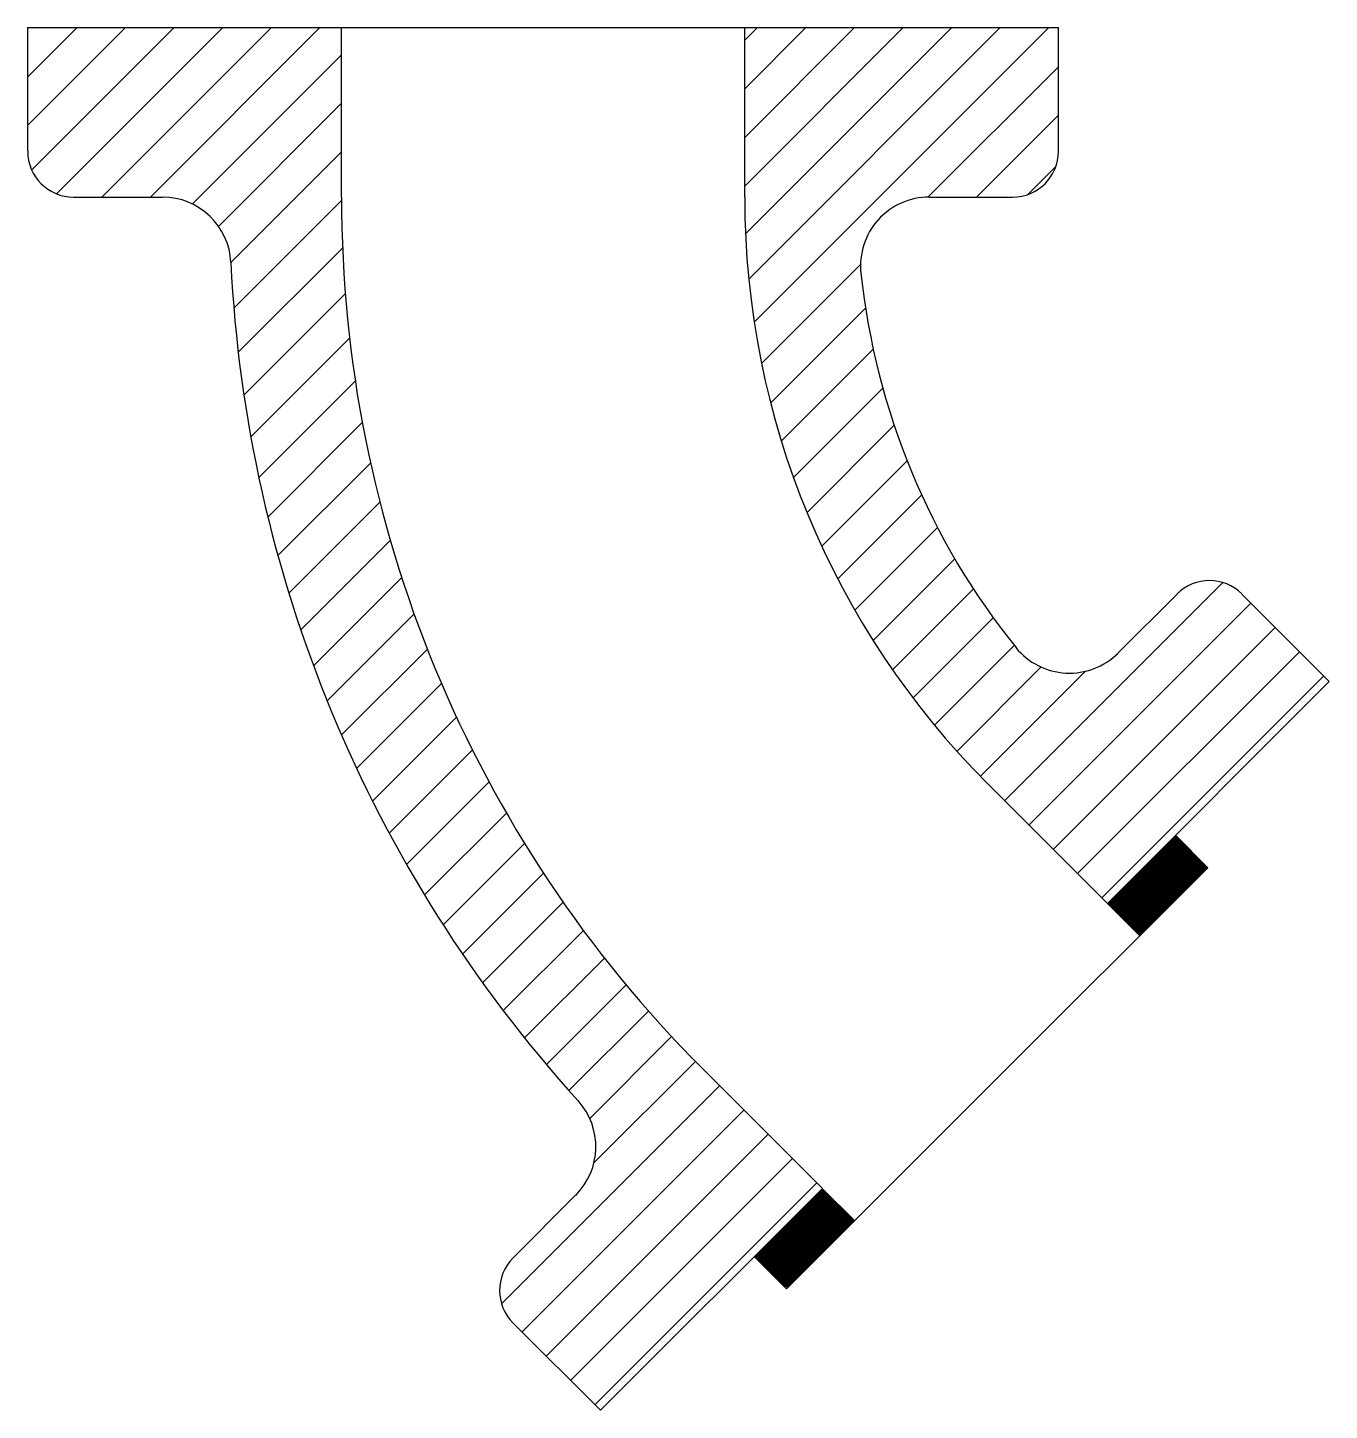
# Model space of a CAD drawing. Header units: inches. Extents: x 1096 to 2042, y 137 to 1142.
import ezdxf

# ---------------------------------------------------------------- set-up
doc = ezdxf.new("R2010")
doc.units = ezdxf.units.IN
doc.header["$MEASUREMENT"] = 0
doc.layers.add('Contur', color=4, linetype='Continuous', lineweight=30, plot=False)
doc.layers.add('Hasura', color=6, linetype='Continuous', lineweight=30, plot=False)
pattern_1 = [(45, (-1383.87312, -772.43642), (-0.29439082, 0.29439082), [])]

msp = doc.modelspace()

# ---------------------------------------------------------------- hatches: boundary and pattern name
at = {"layer": 'Hasura'}
h = msp.add_hatch(dxfattribs=at)
h.set_pattern_fill('ANSI31', color=256, scale=199.839114)
h.set_pattern_definition([(45, (-1383.873, -772.436), (-17.66345, 17.66345), [])])
h.paths.add_polyline_path([(1616.9, 1142.4), (1616.9, 1019.1, 0.198912), (1793.5, 592.9), (1880.6, 505.7), (2041.9, 667.1), (1978.3, 730.6, 0.414214), (1931.2, 730.6), (1888.4, 687.8, -0.445674), (1814.2, 691.7, -0.144234), (1701.4, 963.9, -0.445674), (1751.1, 1019.1), (1811.7, 1019.1, 0.414214), (1845, 1052.5), (1845, 1142.4)])
h.paths.add_polyline_path([(1095.6, 1142.4), (1095.6, 1052.5, 0.414214), (1129, 1019.1), (1193.5, 1019.1, -0.400037), (1243.4, 971.6, 0.173746), (1495.7, 362.3, -0.400037), (1494, 293.5), (1448.4, 247.8, 0.414214), (1448.4, 200.7), (1512, 137.2), (1673.4, 298.5), (1586.2, 385.6, -0.198912), (1323.8, 1019.1), (1323.8, 1142.4)])
h = msp.add_hatch(dxfattribs=at)
h.set_pattern_fill('ANSI31', color=256, scale=3.330652)
h.set_pattern_definition(pattern_1)
h.paths.add_polyline_path([(1953.6, 531.6), (1930.1, 555.2), (1880.6, 505.7), (1904.2, 482.2)])
h = msp.add_hatch(dxfattribs=at)
h.set_pattern_fill('ANSI31', color=256, scale=3.330652)
h.set_pattern_definition(pattern_1)
h.paths.add_polyline_path([(1696.9, 274.9), (1673.4, 298.5), (1623.9, 249), (1643.2, 229.7, 0.00156), (1648.1, 226.1)])

# ---------------------------------------------------------------- linework, layer by layer
at = {"layer": 'Contur'}
for p, q in [((1095.6, 1142.4), (1845, 1142.4)), ((1095.6, 1142.4), (1095.6, 1052.5)), ((1323.8, 1019.1), (1323.8, 1142.4)), ((1616.9, 1019.1), (1616.9, 1142.4)), ((1845, 1052.5), (1845, 1142.4)), ((1129, 1019.1), (1193.5, 1019.1)), ((1751.1, 1019.1), (1811.7, 1019.1)), ((1931.2, 730.6), (1888.4, 687.8)), ((2041.9, 667.1), (1978.3, 730.6)), ((2041.9, 667.1), (1880.6, 505.7)), ((1793.5, 592.9), (1880.6, 505.7)), ((1930.1, 555.2), (1953.6, 531.6)), ((1800.5, 378.6), (1953.6, 531.6)), ((1880.6, 505.7), (1904.2, 482.2)), ((1586.2, 385.6), (1673.4, 298.5)), ((1647.4, 225.5), (1800.5, 378.6)), ((1494, 293.5), (1448.4, 247.8)), ((1512, 137.2), (1673.4, 298.5)), ((1673.5, 298.3), (1696.9, 274.9)), ((1623.9, 249), (1647.4, 225.5)), ((1448.4, 200.7), (1512, 137.2))]:
    msp.add_line(p, q, dxfattribs=at)
for centre, radius, start, end in [((1129, 1052.5), 33.3, 180, 270), ((1811.7, 1052.5), 33.3, 270, 0), ((1193.5, 969.2), 50, 2.787, 90), ((2219.7, 1019.1), 895.9, 180, 225), ((2219.7, 1019.1), 602.8, 180, 225), ((1751.1, 969.2), 50, 90, 186.0852), ((2219.7, 1019.1), 977.5, 182.787, 222.213), ((2219.7, 1019.1), 521.2, 186.0852, 218.9148), ((1954.8, 707.1), 33.3, 45, 135), ((1853, 723.1), 50, 218.9148, 315), ((1458.7, 328.8), 50, 315, 42.213), ((1472, 224.3), 33.3, 135, 225)]:
    msp.add_arc(centre, radius, start, end, dxfattribs=at)

doc.saveas('drawing.dxf')
